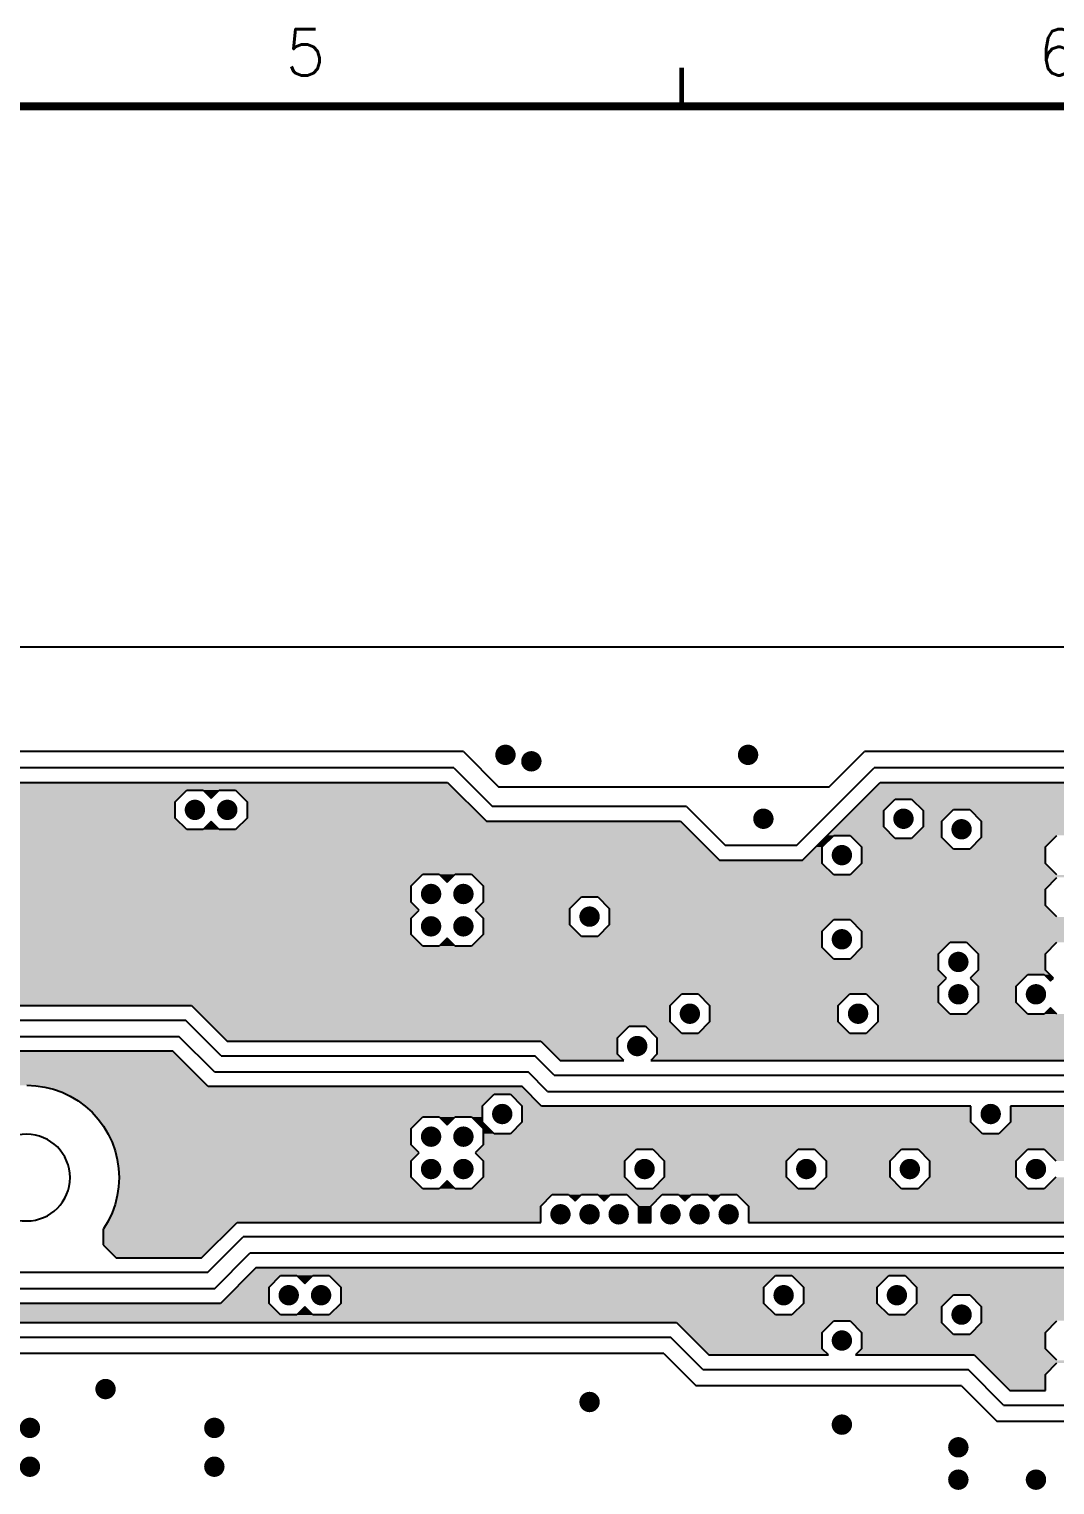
# Model space of a CAD drawing. Extents: x 295 to 953, y 10 to 290.
# Drawn here: x 693.4 to 759.9, y 195.7 to 290 of the extents above; entities that cross this region are included whole.
import ezdxf
from ezdxf.enums import TextEntityAlignment as Align

# ---------------------------------------------------------------- set-up
doc = ezdxf.new("R2010")
doc.units = 0
doc.header["$LTSCALE"] = 5
doc.header["$MEASUREMENT"] = 0
doc.layers.get('0').update_dxf_attribs({"linetype": 'CONTINUOUS', "lineweight": 25})
for name, color, linetype in [('L3-INT2_GBR', 2, 'CONTINUOUS'), ('문자', 4, 'CONTINUOUS'), ('테두리', 3, 'CONTINUOUS')]:
    doc.layers.add(name, color=color, linetype=linetype)
doc.styles.get("Standard").update_dxf_attribs({"font": 'simplex.shx'})

# ---------------------------------------------------------------- blocks, each defined once
blk = doc.blocks.new('C')
at = {"layer": '테두리'}
for points, const_width in [([(258.75, 287.5), (258.75, 285)], 0.3), ([(15, 285), (15, 15), (405, 15), (405, 285), (15, 285)], 0.5)]:
    blk.add_lwpolyline(points, dxfattribs=dict(at, const_width=const_width))
at = {"layer": '문자'}
for s, p in [('5', (234.375, 288.5)), ('6', (283.125, 288.5))]:
    blk.add_text(s, height=3, dxfattribs=at).set_placement(p, align=Align.MIDDLE)

msp = doc.modelspace()

# ---------------------------------------------------------------- linework, layer by layer
at = {"color": 7, "const_width": 0.66}
for points in [[(724.637, 243.001, -1), (723.977, 243.001, -1)], [(726.314, 242.582, -1), (725.654, 242.582, -1)], [(740.353, 243.001, -1), (739.693, 243.001, -1)], [(704.52, 239.438, -1), (703.86, 239.438, -1)], [(706.616, 239.438, -1), (705.956, 239.438, -1)], [(741.345, 238.863, -1), (740.685, 238.863, -1)], [(750.42, 238.863, -1), (749.76, 238.863, -1)], [(754.184, 238.181, -1), (753.524, 238.181, -1)], [(746.43, 236.505, -1), (745.77, 236.505, -1)], [(719.818, 233.99, -1), (719.158, 233.99, -1)], [(721.913, 233.99, -1), (721.253, 233.99, -1)], [(730.085, 232.523, -1), (729.425, 232.523, -1)], [(719.818, 231.895, -1), (719.158, 231.895, -1)], [(721.913, 231.895, -1), (721.253, 231.895, -1)], [(746.43, 231.056, -1), (745.77, 231.056, -1)], [(753.974, 229.589, -1), (753.314, 229.589, -1)], [(753.974, 227.494, -1), (753.314, 227.494, -1)], [(759.003, 227.494, -1), (758.343, 227.494, -1)], [(736.582, 226.237, -1), (735.922, 226.237, -1)], [(747.478, 226.237, -1), (746.818, 226.237, -1)], [(733.173, 224.141, -1), (732.513, 224.141, -1)], [(724.428, 219.741, -1), (723.768, 219.741, -1)], [(756.07, 219.741, -1), (755.41, 219.741, -1)], [(719.818, 218.274, -1), (719.158, 218.274, -1)], [(721.913, 218.274, -1), (721.253, 218.274, -1)], [(719.818, 216.178, -1), (719.158, 216.178, -1)], [(721.913, 216.178, -1), (721.253, 216.178, -1)], [(733.648, 216.178, -1), (732.988, 216.178, -1)], [(744.125, 216.178, -1), (743.465, 216.178, -1)], [(750.831, 216.178, -1), (750.171, 216.178, -1)], [(759.003, 216.178, -1), (758.343, 216.178, -1)], [(728.2, 213.245, -1), (727.54, 213.245, -1)], [(730.085, 213.245, -1), (729.425, 213.245, -1)], [(731.971, 213.245, -1), (731.311, 213.245, -1)], [(735.324, 213.245, -1), (734.664, 213.245, -1)], [(737.21, 213.245, -1), (736.55, 213.245, -1)], [(739.096, 213.245, -1), (738.436, 213.245, -1)], [(710.597, 208.006, -1), (709.937, 208.006, -1)], [(712.693, 208.006, -1), (712.033, 208.006, -1)], [(742.658, 208.006, -1), (741.998, 208.006, -1)], [(749.993, 208.006, -1), (749.333, 208.006, -1)], [(754.184, 206.749, -1), (753.524, 206.749, -1)], [(746.43, 205.072, -1), (745.77, 205.072, -1)], [(698.731, 201.929, -1), (698.071, 201.929, -1)], [(730.085, 201.091, -1), (729.425, 201.091, -1)], [(693.833, 199.414, -1), (693.173, 199.414, -1)], [(705.778, 199.414, -1), (705.118, 199.414, -1)], [(746.43, 199.624, -1), (745.77, 199.624, -1)], [(753.974, 198.157, -1), (753.314, 198.157, -1)], [(693.833, 196.9, -1), (693.173, 196.9, -1)], [(705.778, 196.9, -1), (705.118, 196.9, -1)], [(753.974, 196.061, -1), (753.314, 196.061, -1)], [(759.003, 196.061, -1), (758.343, 196.061, -1)]]:
    msp.add_lwpolyline(points, format="xyb", close=True, dxfattribs=at)
at = {"layer": 'L3-INT2_GBR', "color": 7}
for p, q in [((508.778, 250), (868.478, 250)), ((721.583, 243.21), (521.672, 243.21)), ((721.583, 243.21), (723.888, 240.905)), ((745.262, 240.905), (747.567, 243.21)), ((767.684, 243.21), (747.567, 243.21)), ((720.954, 242.162), (522.091, 242.162)), ((720.954, 242.162), (723.469, 239.648)), ((743.167, 237.133), (748.196, 242.162)), ((767.248, 242.162), (748.196, 242.162)), ((522.484, 241.214), (720.562, 241.214)), ((702.912, 239.968), (703.661, 240.717)), ((703.661, 240.717), (704.72, 240.717)), ((704.72, 240.717), (705.238, 240.199)), ((705.238, 240.199), (705.756, 240.717)), ((705.756, 240.717), (706.815, 240.717)), ((706.815, 240.717), (707.565, 239.968)), ((720.562, 241.214), (723.076, 238.699)), ((745.262, 240.905), (723.888, 240.905)), ((743.559, 236.185), (748.589, 241.214)), ((748.589, 241.214), (766.856, 241.214)), ((702.912, 238.909), (702.912, 239.968)), ((707.565, 239.968), (707.565, 238.909)), ((736.042, 239.648), (723.469, 239.648)), ((736.042, 239.648), (738.557, 237.133)), ((748.811, 239.392), (749.56, 240.141)), ((749.56, 240.141), (750.62, 240.141)), ((750.62, 240.141), (751.369, 239.392)), ((703.661, 238.16), (702.912, 238.909)), ((705.238, 238.678), (704.72, 238.16)), ((705.756, 238.16), (705.238, 238.678)), ((707.565, 238.909), (706.815, 238.16)), ((723.076, 238.699), (735.649, 238.699)), ((735.649, 238.699), (738.164, 236.185)), ((748.811, 238.333), (748.811, 239.392)), ((751.369, 239.392), (751.369, 238.333)), ((752.575, 238.711), (753.324, 239.46)), ((752.575, 237.651), (752.575, 238.711)), ((753.324, 239.46), (754.383, 239.46)), ((754.383, 239.46), (755.132, 238.711)), ((755.132, 238.711), (755.132, 237.651)), ((704.72, 238.16), (703.661, 238.16)), ((706.815, 238.16), (705.756, 238.16)), ((744.822, 237.034), (745.571, 237.783)), ((745.571, 237.783), (746.63, 237.783)), ((746.63, 237.783), (747.379, 237.034)), ((749.56, 237.584), (748.811, 238.333)), ((750.62, 237.584), (749.56, 237.584)), ((751.369, 238.333), (750.62, 237.584)), ((753.324, 236.902), (752.575, 237.651)), ((755.132, 237.651), (754.383, 236.902)), ((759.281, 237.034), (760.03, 237.783)), ((743.167, 237.133), (738.557, 237.133)), ((744.822, 235.975), (744.822, 237.034)), ((747.379, 237.034), (747.379, 235.975)), ((754.383, 236.902), (753.324, 236.902)), ((759.281, 235.975), (759.281, 237.034)), ((738.164, 236.185), (743.559, 236.185)), ((745.571, 235.226), (744.822, 235.975)), ((747.379, 235.975), (746.63, 235.226)), ((760.03, 235.226), (759.281, 235.975)), ((718.209, 234.52), (718.958, 235.269)), ((718.958, 235.269), (720.017, 235.269)), ((720.017, 235.269), (720.535, 234.751)), ((720.535, 234.751), (721.053, 235.269)), ((721.053, 235.269), (722.113, 235.269)), ((722.113, 235.269), (722.862, 234.52)), ((746.63, 235.226), (745.571, 235.226)), ((759.281, 234.31), (760.03, 235.059)), ((718.209, 233.46), (718.209, 234.52)), ((722.862, 234.52), (722.862, 233.46)), ((759.281, 233.251), (759.281, 234.31)), ((718.727, 232.942), (718.209, 233.46)), ((718.209, 232.424), (718.727, 232.942)), ((722.862, 233.46), (722.344, 232.942)), ((722.344, 232.942), (722.862, 232.424)), ((728.477, 233.053), (729.226, 233.802)), ((728.477, 231.994), (728.477, 233.053)), ((729.226, 233.802), (730.285, 233.802)), ((730.285, 233.802), (731.034, 233.053)), ((731.034, 233.053), (731.034, 231.994)), ((760.03, 232.502), (759.281, 233.251)), ((718.209, 231.365), (718.209, 232.424)), ((722.862, 232.424), (722.862, 231.365)), ((729.226, 231.244), (728.477, 231.994)), ((731.034, 231.994), (730.285, 231.244)), ((744.822, 231.586), (745.571, 232.335)), ((745.571, 232.335), (746.63, 232.335)), ((746.63, 232.335), (747.379, 231.586)), ((718.958, 230.616), (718.209, 231.365)), ((720.535, 231.134), (720.017, 230.616)), ((721.053, 230.616), (720.535, 231.134)), ((722.862, 231.365), (722.113, 230.616)), ((730.285, 231.244), (729.226, 231.244)), ((744.822, 230.527), (744.822, 231.586)), ((747.379, 231.586), (747.379, 230.527)), ((720.017, 230.616), (718.958, 230.616)), ((722.113, 230.616), (721.053, 230.616)), ((745.571, 229.778), (744.822, 230.527)), ((747.379, 230.527), (746.63, 229.778)), ((752.365, 230.119), (753.114, 230.868)), ((752.365, 229.06), (752.365, 230.119)), ((753.114, 230.868), (754.174, 230.868)), ((754.174, 230.868), (754.923, 230.119)), ((754.923, 230.119), (754.923, 229.06)), ((759.281, 230.119), (760.03, 230.868)), ((759.281, 229.06), (759.281, 230.119)), ((746.63, 229.778), (745.571, 229.778)), ((752.884, 228.542), (752.365, 229.06)), ((752.365, 228.024), (752.884, 228.542)), ((754.923, 229.06), (754.405, 228.542)), ((754.405, 228.542), (754.923, 228.024)), ((757.395, 228.024), (758.144, 228.773)), ((758.144, 228.773), (759.203, 228.773)), ((759.203, 228.773), (759.616, 228.36)), ((759.799, 228.542), (759.281, 229.06)), ((759.616, 228.36), (759.799, 228.542)), ((734.973, 226.766), (735.722, 227.515)), ((735.722, 227.515), (736.781, 227.515)), ((736.781, 227.515), (737.53, 226.766)), ((745.869, 226.766), (746.618, 227.515)), ((746.618, 227.515), (747.678, 227.515)), ((747.678, 227.515), (748.427, 226.766)), ((752.365, 226.964), (752.365, 228.024)), ((754.923, 228.024), (754.923, 226.964)), ((757.395, 226.964), (757.395, 228.024)), ((672.349, 226.766), (703.971, 226.766)), ((703.971, 226.766), (706.276, 224.461)), ((734.973, 225.707), (734.973, 226.766)), ((737.53, 226.766), (737.53, 225.707)), ((745.869, 225.707), (745.869, 226.766)), ((748.427, 226.766), (748.427, 225.707)), ((753.114, 226.215), (752.365, 226.964)), ((754.923, 226.964), (754.174, 226.215)), ((758.144, 226.215), (757.395, 226.964)), ((759.616, 226.628), (759.203, 226.215)), ((760.03, 226.215), (759.616, 226.628)), ((672.741, 225.818), (703.578, 225.818)), ((705.883, 223.513), (703.578, 225.818)), ((731.564, 224.671), (732.313, 225.42)), ((732.313, 225.42), (733.372, 225.42)), ((733.372, 225.42), (734.121, 224.671)), ((735.722, 224.958), (734.973, 225.707)), ((737.53, 225.707), (736.781, 224.958)), ((746.618, 224.958), (745.869, 225.707)), ((748.427, 225.707), (747.678, 224.958)), ((754.174, 226.215), (753.114, 226.215)), ((759.203, 226.215), (758.144, 226.215)), ((673.177, 224.77), (703.143, 224.77)), ((705.448, 222.465), (703.143, 224.77)), ((706.276, 224.461), (726.602, 224.461)), ((726.602, 224.461), (727.86, 223.204)), ((731.564, 223.612), (731.564, 224.671)), ((734.121, 224.671), (734.121, 223.612)), ((736.781, 224.958), (735.722, 224.958)), ((747.678, 224.958), (746.618, 224.958)), ((702.75, 223.821), (673.57, 223.821)), ((705.055, 221.516), (702.75, 223.821)), ((705.883, 223.513), (726.21, 223.513)), ((727.467, 222.255), (726.21, 223.513)), ((731.971, 223.204), (731.564, 223.612)), ((734.121, 223.612), (733.714, 223.204)), ((727.86, 223.204), (731.971, 223.204)), ((733.714, 223.204), (775.218, 223.204)), ((693.294, 221.605), (693.88, 221.575)), ((693.88, 221.575), (694.46, 221.49)), ((705.448, 222.465), (725.774, 222.465)), ((727.031, 221.208), (725.774, 222.465)), ((727.467, 222.255), (774.825, 222.255)), ((694.46, 221.49), (695.03, 221.346)), ((695.03, 221.346), (695.582, 221.15)), ((695.582, 221.15), (696.114, 220.897)), ((696.114, 220.897), (696.617, 220.597)), ((725.381, 221.516), (705.055, 221.516)), ((722.819, 220.27), (723.568, 221.019)), ((723.568, 221.019), (724.627, 221.019)), ((724.627, 221.019), (725.376, 220.27)), ((726.639, 220.259), (725.381, 221.516)), ((727.031, 221.208), (774.39, 221.208)), ((696.617, 220.597), (697.089, 220.247)), ((697.089, 220.247), (697.524, 219.853)), ((697.524, 219.853), (697.917, 219.417)), ((722.819, 219.211), (722.819, 220.27)), ((725.376, 220.27), (725.376, 219.211)), ((754.461, 220.259), (726.639, 220.259)), ((754.461, 219.211), (754.461, 220.259)), ((757.018, 220.259), (757.018, 219.211)), ((773.997, 220.259), (757.018, 220.259)), ((697.917, 219.417), (698.267, 218.945)), ((698.267, 218.945), (698.569, 218.442)), ((718.209, 218.803), (718.958, 219.553)), ((718.209, 217.744), (718.209, 218.803)), ((718.958, 219.553), (720.017, 219.553)), ((720.017, 219.553), (720.535, 219.034)), ((720.535, 219.034), (721.053, 219.553)), ((721.053, 219.553), (722.113, 219.553)), ((722.113, 219.553), (722.862, 218.803)), ((723.568, 218.462), (722.819, 219.211)), ((722.862, 218.803), (722.862, 217.744)), ((725.376, 219.211), (724.627, 218.462)), ((755.21, 218.462), (754.461, 219.211)), ((757.018, 219.211), (756.269, 218.462)), ((698.569, 218.442), (698.82, 217.911)), ((698.82, 217.911), (699.018, 217.358)), ((724.627, 218.462), (723.568, 218.462)), ((756.269, 218.462), (755.21, 218.462)), ((699.018, 217.358), (699.161, 216.789)), ((718.727, 217.226), (718.209, 217.744)), ((718.209, 216.708), (718.727, 217.226)), ((722.862, 217.744), (722.344, 217.226)), ((722.344, 217.226), (722.862, 216.708)), ((732.039, 216.708), (732.788, 217.457)), ((732.788, 217.457), (733.847, 217.457)), ((733.847, 217.457), (734.597, 216.708)), ((742.517, 216.708), (743.266, 217.457)), ((743.266, 217.457), (744.325, 217.457)), ((744.325, 217.457), (745.074, 216.708)), ((749.222, 216.708), (749.971, 217.457)), ((749.971, 217.457), (751.031, 217.457)), ((751.031, 217.457), (751.78, 216.708)), ((757.395, 216.708), (758.144, 217.457)), ((758.144, 217.457), (759.203, 217.457)), ((759.203, 217.457), (759.952, 216.708)), ((699.161, 216.789), (699.247, 216.208)), ((699.247, 216.208), (699.275, 215.622)), ((718.209, 215.649), (718.209, 216.708)), ((722.862, 216.708), (722.862, 215.649)), ((732.039, 215.649), (732.039, 216.708)), ((734.597, 216.708), (734.597, 215.649)), ((742.517, 215.649), (742.517, 216.708)), ((745.074, 216.708), (745.074, 215.649)), ((749.222, 215.649), (749.222, 216.708)), ((751.78, 216.708), (751.78, 215.649)), ((757.395, 215.649), (757.395, 216.708)), ((699.247, 215.036), (699.161, 214.456)), ((699.275, 215.622), (699.247, 215.036)), ((718.958, 214.9), (718.209, 215.649)), ((720.535, 215.418), (720.017, 214.9)), ((721.053, 214.9), (720.535, 215.418)), ((722.862, 215.649), (722.113, 214.9)), ((732.788, 214.9), (732.039, 215.649)), ((734.597, 215.649), (733.847, 214.9)), ((743.266, 214.9), (742.517, 215.649)), ((745.074, 215.649), (744.325, 214.9)), ((749.971, 214.9), (749.222, 215.649)), ((751.78, 215.649), (751.031, 214.9)), ((758.144, 214.9), (757.395, 215.649)), ((759.952, 215.649), (759.203, 214.9)), ((699.161, 214.456), (699.018, 213.886)), ((720.017, 214.9), (718.958, 214.9)), ((722.113, 214.9), (721.053, 214.9)), ((726.591, 213.774), (727.34, 214.523)), ((727.34, 214.523), (728.399, 214.523)), ((728.399, 214.523), (728.812, 214.111)), ((728.812, 214.111), (729.226, 214.523)), ((729.226, 214.523), (730.285, 214.523)), ((730.285, 214.523), (730.698, 214.111)), ((730.698, 214.111), (731.112, 214.523)), ((731.112, 214.523), (732.171, 214.523)), ((732.171, 214.523), (732.92, 213.774)), ((733.847, 214.9), (732.788, 214.9)), ((733.715, 213.774), (734.465, 214.523)), ((734.465, 214.523), (735.524, 214.523)), ((735.524, 214.523), (735.936, 214.111)), ((735.936, 214.111), (736.351, 214.523)), ((736.351, 214.523), (737.41, 214.523)), ((737.41, 214.523), (737.822, 214.111)), ((737.822, 214.111), (738.236, 214.523)), ((738.236, 214.523), (739.296, 214.523)), ((739.296, 214.523), (740.045, 213.774)), ((744.325, 214.9), (743.266, 214.9)), ((751.031, 214.9), (749.971, 214.9)), ((759.203, 214.9), (758.144, 214.9)), ((698.82, 213.334), (698.569, 212.802)), ((699.018, 213.886), (698.82, 213.334)), ((726.591, 212.726), (726.591, 213.774)), ((732.92, 213.774), (732.92, 212.726)), ((733.715, 212.726), (733.715, 213.774)), ((740.045, 213.774), (740.045, 212.726)), ((698.267, 212.299), (698.239, 212.26)), ((698.239, 212.26), (698.239, 211.276)), ((698.569, 212.802), (698.267, 212.299)), ((704.619, 210.421), (706.924, 212.726)), ((706.924, 212.726), (726.591, 212.726)), ((732.92, 212.726), (733.715, 212.726)), ((740.045, 212.726), (768.532, 212.726)), ((698.239, 211.276), (699.094, 210.421)), ((705.012, 209.473), (707.317, 211.778)), ((768.925, 211.778), (707.317, 211.778)), ((699.094, 210.421), (704.619, 210.421)), ((705.448, 208.425), (707.753, 210.73)), ((769.36, 210.73), (707.753, 210.73)), ((705.012, 209.473), (681.14, 209.473)), ((708.145, 209.781), (705.84, 207.476)), ((769.753, 209.781), (708.145, 209.781)), ((705.448, 208.425), (681.559, 208.425)), ((708.989, 208.535), (709.738, 209.285)), ((708.989, 207.476), (708.989, 208.535)), ((709.738, 209.285), (710.797, 209.285)), ((710.797, 209.285), (711.315, 208.767)), ((711.315, 208.767), (711.833, 209.285)), ((711.833, 209.285), (712.892, 209.285)), ((712.892, 209.285), (713.642, 208.535)), ((713.642, 208.535), (713.642, 207.476)), ((741.05, 208.535), (741.799, 209.285)), ((741.05, 207.476), (741.05, 208.535)), ((741.799, 209.285), (742.858, 209.285)), ((742.858, 209.285), (743.607, 208.535)), ((743.607, 208.535), (743.607, 207.476)), ((748.384, 208.535), (749.133, 209.285)), ((748.384, 207.476), (748.384, 208.535)), ((749.133, 209.285), (750.192, 209.285)), ((750.192, 209.285), (750.941, 208.535)), ((750.941, 208.535), (750.941, 207.476)), ((705.84, 207.476), (681.952, 207.476)), ((709.738, 206.727), (708.989, 207.476)), ((713.642, 207.476), (712.892, 206.727)), ((741.799, 206.727), (741.05, 207.476)), ((743.607, 207.476), (742.858, 206.727)), ((749.133, 206.727), (748.384, 207.476)), ((750.941, 207.476), (750.192, 206.727)), ((752.575, 207.278), (753.324, 208.027)), ((753.324, 208.027), (754.383, 208.027)), ((754.383, 208.027), (755.132, 207.278)), ((710.797, 206.727), (709.738, 206.727)), ((711.315, 207.245), (710.797, 206.727)), ((711.833, 206.727), (711.315, 207.245)), ((712.892, 206.727), (711.833, 206.727)), ((742.858, 206.727), (741.799, 206.727)), ((750.192, 206.727), (749.133, 206.727)), ((752.575, 206.219), (752.575, 207.278)), ((755.132, 207.278), (755.132, 206.219)), ((684.083, 206.23), (735.387, 206.23)), ((735.387, 206.23), (737.482, 204.135)), ((744.822, 205.602), (745.571, 206.351)), ((744.822, 204.542), (744.822, 205.602)), ((745.571, 206.351), (746.63, 206.351)), ((746.63, 206.351), (747.379, 205.602)), ((747.379, 205.602), (747.379, 204.542)), ((753.324, 205.47), (752.575, 206.219)), ((755.132, 206.219), (754.383, 205.47)), ((759.281, 205.602), (760.03, 206.351)), ((759.281, 204.542), (759.281, 205.602)), ((684.476, 205.282), (734.994, 205.282)), ((737.09, 203.186), (734.994, 205.282)), ((754.383, 205.47), (753.324, 205.47)), ((734.559, 204.234), (684.912, 204.234)), ((734.559, 204.234), (736.654, 202.138)), ((737.482, 204.135), (745.229, 204.135)), ((745.229, 204.135), (744.822, 204.542)), ((747.379, 204.542), (746.972, 204.135)), ((746.972, 204.135), (754.666, 204.135)), ((754.666, 204.135), (756.971, 201.83)), ((760.03, 203.793), (759.281, 204.542)), ((737.09, 203.186), (754.273, 203.186)), ((756.578, 200.881), (754.273, 203.186)), ((759.281, 202.878), (760.03, 203.627)), ((759.281, 201.83), (759.281, 202.878)), ((753.854, 202.138), (736.654, 202.138)), ((753.854, 202.138), (756.159, 199.833)), ((756.971, 201.83), (759.281, 201.83)), ((756.578, 200.881), (770.827, 200.881)), ((770.408, 199.833), (756.159, 199.833))]:
    msp.add_line(p, q, dxfattribs=at)
for start, end in [(0, 180), (180, 0)]:
    msp.add_arc((693.294, 215.622), 2.805, start, end, dxfattribs=at)
for points in [[(702.912, 239.968), (703.509, 240.565), (521.238, 239.968), (521.836, 240.565)], [(703.509, 240.565), (703.661, 240.717), (521.836, 240.565), (521.987, 240.717)], [(721.058, 240.717), (720.562, 241.214), (521.987, 240.717), (522.484, 241.214)], [(705.756, 240.717), (705.756, 240.717), (704.72, 240.717), (703.661, 240.717)], [(705.238, 240.199), (705.756, 240.717), (705.238, 240.199), (704.72, 240.717)], [(721.058, 240.717), (721.058, 240.717), (706.815, 240.717), (705.756, 240.717)], [(721.807, 239.968), (721.058, 240.717), (707.565, 239.968), (706.815, 240.717)], [(720.562, 241.214), (720.562, 241.214), (718.958, 241.214), (720.562, 241.214)], [(767.928, 240.141), (767.364, 240.706), (747.516, 240.141), (748.08, 240.706)], [(767.364, 240.706), (766.856, 241.214), (748.08, 240.706), (748.589, 241.214)], [(702.912, 238.909), (702.912, 239.968), (520.179, 238.909), (521.238, 239.968)], [(722.867, 238.909), (721.807, 239.968), (707.565, 238.909), (707.565, 239.968)], [(748.811, 239.392), (749.56, 240.141), (746.767, 239.392), (747.516, 240.141)], [(767.928, 240.141), (767.928, 240.141), (750.62, 240.141), (749.56, 240.141)], [(768.4, 239.669), (767.928, 240.141), (751.092, 239.669), (750.62, 240.141)], [(764.221, 239.46), (764.43, 239.669), (751.301, 239.46), (751.092, 239.669)], [(703.512, 238.308), (702.912, 238.909), (519.578, 238.308), (520.179, 238.909)], [(705.756, 238.16), (705.238, 238.678), (704.72, 238.16), (705.238, 238.678)], [(736.189, 238.16), (735.722, 238.627), (706.815, 238.16), (707.282, 238.627)], [(735.722, 238.627), (735.649, 238.699), (707.282, 238.627), (707.355, 238.699)], [(723.076, 238.699), (722.867, 238.909), (707.355, 238.699), (707.565, 238.909)], [(735.649, 238.699), (735.649, 238.699), (729.226, 238.699), (735.649, 238.699)], [(748.811, 238.333), (748.811, 239.392), (745.708, 238.333), (746.767, 239.392)], [(753.256, 239.392), (753.324, 239.46), (751.369, 239.392), (751.301, 239.46)], [(752.575, 238.711), (753.256, 239.392), (751.369, 238.711), (751.369, 239.392)], [(752.575, 238.333), (752.575, 238.711), (751.369, 238.333), (751.369, 238.711)], [(764.221, 239.46), (764.221, 239.46), (754.383, 239.46), (753.324, 239.46)], [(763.681, 238.92), (764.221, 239.46), (754.923, 238.92), (754.383, 239.46)], [(763.681, 238.711), (763.681, 238.92), (755.132, 238.711), (754.923, 238.92)], [(763.681, 237.861), (763.681, 238.711), (755.132, 237.861), (755.132, 238.711)], [(703.512, 238.308), (703.512, 238.308), (641.949, 238.308), (640.07, 238.308)], [(703.661, 238.16), (703.512, 238.308), (642.098, 238.16), (641.949, 238.308)], [(737.369, 236.98), (736.189, 238.16), (643.279, 236.98), (642.098, 238.16)], [(744.822, 237.034), (745.571, 237.783), (744.409, 237.034), (745.158, 237.783)], [(749.361, 237.783), (748.948, 238.196), (745.158, 237.783), (745.571, 238.196)], [(748.948, 238.196), (748.811, 238.333), (745.571, 238.196), (745.708, 238.333)], [(749.361, 237.783), (749.361, 237.783), (746.63, 237.783), (745.571, 237.783)], [(749.56, 237.584), (749.361, 237.783), (746.83, 237.584), (746.63, 237.783)], [(753.114, 237.112), (752.643, 237.584), (747.302, 237.112), (746.83, 237.584)], [(752.643, 237.584), (752.575, 237.651), (750.62, 237.584), (750.687, 237.651)], [(752.575, 237.651), (752.575, 238.333), (750.687, 237.651), (751.369, 238.333)], [(759.281, 237.034), (759.898, 237.651), (754.515, 237.034), (755.132, 237.651)], [(763.759, 237.783), (763.681, 237.861), (755.132, 237.783), (755.132, 237.861)], [(759.898, 237.651), (760.03, 237.783), (755.132, 237.651), (755.132, 237.783)], [(738.164, 236.185), (737.369, 236.98), (643.279, 236.185), (643.279, 236.98)], [(744.822, 236.185), (744.822, 237.034), (743.559, 236.185), (744.409, 237.034)], [(753.192, 237.034), (753.114, 237.112), (747.379, 237.034), (747.302, 237.112)], [(753.324, 236.902), (753.192, 237.034), (747.379, 236.902), (747.379, 237.034)], [(759.281, 235.975), (759.281, 236.902), (747.379, 235.975), (747.379, 236.902)], [(759.281, 236.902), (759.281, 237.034), (754.383, 236.902), (754.515, 237.034)], [(744.822, 235.975), (744.822, 236.185), (643.279, 235.975), (643.279, 236.185)], [(745.528, 235.269), (744.822, 235.975), (643.279, 235.269), (643.279, 235.975)], [(760.03, 235.226), (759.281, 235.975), (746.63, 235.226), (747.379, 235.975)], [(718.209, 234.52), (718.79, 235.1), (642.698, 234.52), (643.279, 235.1)], [(718.79, 235.1), (718.958, 235.269), (643.279, 235.1), (643.279, 235.269)], [(721.053, 235.269), (721.053, 235.269), (720.017, 235.269), (718.958, 235.269)], [(720.535, 234.751), (721.053, 235.269), (720.535, 234.751), (720.017, 235.269)], [(745.528, 235.269), (745.528, 235.269), (722.113, 235.269), (721.053, 235.269)], [(745.571, 235.226), (745.528, 235.269), (722.156, 235.226), (722.113, 235.269)], [(773.01, 235.059), (772.844, 235.226), (722.322, 235.059), (722.156, 235.226)], [(759.49, 234.52), (760.03, 235.059), (722.862, 234.52), (722.322, 235.059)], [(760.03, 235.226), (760.03, 235.226), (745.571, 235.226), (746.63, 235.226)], [(718.209, 233.771), (718.209, 234.52), (641.949, 233.771), (642.698, 234.52)], [(759.281, 234.31), (759.49, 234.52), (722.862, 234.31), (722.862, 234.52)], [(759.281, 233.802), (759.281, 234.31), (722.862, 233.802), (722.862, 234.31)], [(718.209, 233.46), (718.209, 233.771), (619.324, 233.46), (619.324, 233.771)], [(718.727, 232.942), (718.209, 233.46), (619.324, 232.942), (619.324, 233.46)], [(718.209, 232.424), (718.727, 232.942), (619.324, 232.424), (619.324, 232.942)], [(728.477, 232.942), (728.477, 233.053), (722.344, 232.942), (722.454, 233.053)], [(728.477, 232.424), (728.477, 232.942), (722.862, 232.424), (722.344, 232.942)], [(728.477, 233.053), (728.884, 233.46), (722.454, 233.053), (722.862, 233.46)], [(728.884, 233.46), (729.226, 233.802), (722.862, 233.46), (722.862, 233.802)], [(759.281, 233.802), (759.281, 233.802), (730.285, 233.802), (729.226, 233.802)], [(759.281, 233.251), (759.281, 233.802), (730.836, 233.251), (730.285, 233.802)], [(759.479, 233.053), (759.281, 233.251), (731.034, 233.053), (730.836, 233.251)], [(760.03, 232.502), (759.479, 233.053), (731.034, 232.502), (731.034, 233.053)], [(718.209, 231.756), (718.209, 232.424), (619.324, 231.756), (619.324, 232.424)], [(728.477, 231.994), (728.477, 232.424), (722.862, 231.994), (722.862, 232.424)], [(729.105, 231.365), (728.477, 231.994), (722.862, 231.365), (722.862, 231.994)], [(744.822, 231.586), (745.229, 231.994), (730.627, 231.586), (731.034, 231.994)], [(775.835, 232.335), (775.835, 232.502), (731.034, 232.335), (731.034, 232.502)], [(745.229, 231.994), (745.571, 232.335), (731.034, 231.994), (731.034, 232.335)], [(775.835, 232.335), (775.835, 232.335), (746.63, 232.335), (745.571, 232.335)], [(775.835, 231.586), (775.835, 232.335), (747.379, 231.586), (746.63, 232.335)], [(718.757, 230.817), (718.209, 231.365), (618.385, 230.817), (618.933, 231.365)], [(718.209, 231.365), (718.209, 231.756), (618.933, 231.365), (619.324, 231.756)], [(721.053, 230.616), (720.535, 231.134), (720.017, 230.616), (720.535, 231.134)], [(744.822, 230.616), (744.822, 231.244), (722.113, 230.616), (722.741, 231.244)], [(729.226, 231.244), (729.105, 231.365), (722.741, 231.244), (722.862, 231.365)], [(744.822, 231.244), (744.822, 231.586), (730.285, 231.244), (730.627, 231.586)], [(775.835, 231.574), (775.835, 231.586), (747.379, 231.574), (747.379, 231.586)], [(776.541, 230.868), (775.835, 231.574), (747.379, 230.868), (747.379, 231.574)], [(745.439, 229.91), (745.066, 230.282), (559.622, 229.91), (559.249, 230.282)], [(745.066, 230.282), (744.822, 230.527), (617.851, 230.282), (618.095, 230.527)], [(744.822, 230.527), (744.822, 230.616), (618.095, 230.527), (618.184, 230.616)], [(718.958, 230.616), (718.757, 230.817), (618.184, 230.616), (618.385, 230.817)], [(752.365, 229.778), (752.365, 230.119), (746.63, 229.778), (746.972, 230.119)], [(752.365, 230.119), (752.773, 230.527), (746.972, 230.119), (747.379, 230.527)], [(752.773, 230.527), (753.114, 230.868), (747.379, 230.527), (747.379, 230.868)], [(760.03, 230.868), (760.03, 230.868), (754.174, 230.868), (753.114, 230.868)], [(759.281, 230.119), (760.03, 230.868), (754.923, 230.119), (754.174, 230.868)], [(759.281, 229.06), (759.281, 230.119), (754.923, 229.06), (754.923, 230.119)], [(745.571, 229.778), (745.439, 229.91), (559.622, 229.778), (559.622, 229.91)], [(752.365, 229.06), (752.365, 229.778), (559.622, 229.06), (559.622, 229.778)], [(752.365, 229.778), (752.365, 229.778), (746.618, 229.778), (746.63, 229.778)], [(752.765, 228.423), (752.883, 228.542), (559.195, 228.423), (559.314, 228.542)], [(752.883, 228.542), (752.575, 228.85), (559.314, 228.542), (559.622, 228.85)], [(752.575, 228.85), (752.365, 229.06), (559.622, 228.85), (559.622, 229.06)], [(752.765, 228.423), (752.765, 228.423), (663.815, 228.423), (662.003, 228.423)], [(752.365, 228.024), (752.765, 228.423), (664.214, 228.024), (663.815, 228.423)], [(757.913, 228.542), (758.144, 228.773), (754.405, 228.542), (754.636, 228.773)], [(757.395, 228.024), (757.913, 228.542), (754.923, 228.024), (754.405, 228.542)], [(759.568, 228.773), (759.281, 229.06), (754.636, 228.773), (754.923, 229.06)], [(759.568, 228.773), (759.568, 228.773), (759.203, 228.773), (758.144, 228.773)], [(759.799, 228.542), (759.568, 228.773), (759.434, 228.542), (759.203, 228.773)], [(759.616, 228.36), (759.799, 228.542), (759.616, 228.36), (759.434, 228.542)], [(752.365, 227.515), (752.365, 228.024), (664.722, 227.515), (664.214, 228.024)], [(735.349, 227.143), (735.722, 227.515), (665.095, 227.143), (664.722, 227.515)], [(746.618, 227.515), (746.618, 227.515), (736.781, 227.515), (735.722, 227.515)], [(745.869, 226.766), (746.618, 227.515), (737.53, 226.766), (736.781, 227.515)], [(752.365, 227.515), (752.365, 227.515), (747.678, 227.515), (746.618, 227.515)], [(752.365, 226.964), (752.365, 227.515), (748.229, 226.964), (747.678, 227.515)], [(757.395, 226.964), (757.395, 228.024), (754.923, 226.964), (754.923, 228.024)], [(734.973, 226.766), (735.349, 227.143), (665.095, 226.766), (665.095, 227.143)], [(734.973, 226.766), (734.973, 226.766), (703.971, 226.766), (672.349, 226.766)], [(734.973, 225.707), (734.973, 226.766), (705.03, 225.707), (703.971, 226.766)], [(745.869, 225.707), (745.869, 226.766), (737.53, 225.707), (737.53, 226.766)], [(752.563, 226.766), (752.365, 226.964), (748.427, 226.766), (748.229, 226.964)], [(753.114, 226.215), (752.563, 226.766), (748.427, 226.215), (748.427, 226.766)], [(758.144, 226.215), (757.395, 226.964), (754.174, 226.215), (754.923, 226.964)], [(760.03, 226.215), (759.615, 226.628), (759.203, 226.215), (759.615, 226.628)], [(735.26, 225.42), (734.973, 225.707), (705.317, 225.42), (705.03, 225.707)], [(731.564, 224.671), (732.313, 225.42), (706.066, 224.671), (705.317, 225.42)], [(735.26, 225.42), (735.26, 225.42), (733.372, 225.42), (732.313, 225.42)], [(735.722, 224.958), (735.26, 225.42), (733.834, 224.958), (733.372, 225.42)], [(746.618, 224.958), (745.869, 225.707), (736.781, 224.958), (737.53, 225.707)], [(844.635, 224.958), (844.635, 225.707), (747.678, 224.958), (748.427, 225.707)], [(844.635, 226.044), (844.807, 226.215), (748.427, 226.044), (748.427, 226.215)], [(844.635, 225.707), (844.635, 226.044), (748.427, 225.707), (748.427, 226.044)], [(731.564, 224.461), (731.564, 224.671), (706.276, 224.461), (706.066, 224.671)], [(731.564, 224.461), (731.564, 224.461), (726.602, 224.461), (706.276, 224.461)], [(731.564, 223.612), (731.564, 224.461), (727.452, 223.612), (726.602, 224.461)], [(844.635, 224.671), (844.635, 224.958), (734.121, 224.671), (733.834, 224.958)], [(844.635, 224.506), (844.635, 224.671), (734.121, 224.506), (734.121, 224.671)], [(845.397, 223.744), (844.635, 224.506), (734.121, 223.744), (734.121, 224.506)], [(703.875, 222.696), (702.75, 223.821), (672.444, 222.696), (673.57, 223.821)], [(702.75, 223.821), (702.75, 223.821), (676, 223.821), (702.75, 223.821)], [(731.971, 223.204), (731.564, 223.612), (727.86, 223.204), (727.452, 223.612)], [(777.93, 223.204), (778.338, 223.612), (733.714, 223.204), (734.121, 223.612)], [(778.338, 223.612), (778.47, 223.744), (734.121, 223.612), (734.121, 223.744)], [(703.875, 222.696), (703.875, 222.696), (677.059, 222.696), (676, 222.696)], [(704.624, 221.947), (703.875, 222.696), (677.809, 221.947), (677.059, 222.696)], [(777.93, 223.204), (777.93, 223.204), (775.218, 223.204), (733.714, 223.204)], [(704.966, 221.605), (704.624, 221.947), (677.809, 221.605), (677.809, 221.947)], [(704.996, 221.575), (704.966, 221.605), (693.88, 221.575), (693.294, 221.605)], [(705.055, 221.516), (704.996, 221.575), (694.282, 221.516), (693.88, 221.575)], [(725.408, 221.49), (725.381, 221.516), (694.46, 221.49), (694.282, 221.516)], [(725.551, 221.346), (725.408, 221.49), (695.03, 221.346), (694.46, 221.49)], [(725.748, 221.15), (725.551, 221.346), (695.582, 221.15), (695.03, 221.346)], [(725.878, 221.019), (725.748, 221.15), (695.857, 221.019), (695.582, 221.15)], [(723.446, 220.897), (723.568, 221.019), (696.114, 220.897), (695.857, 221.019)], [(723.146, 220.597), (723.446, 220.897), (696.617, 220.597), (696.114, 220.897)], [(725.381, 221.516), (725.381, 221.516), (723.568, 221.516), (725.381, 221.516)], [(725.878, 221.019), (725.878, 221.019), (724.627, 221.019), (723.568, 221.019)], [(726.627, 220.27), (725.878, 221.019), (725.376, 220.27), (724.627, 221.019)], [(722.819, 220.27), (723.146, 220.597), (697.058, 220.27), (696.617, 220.597)], [(722.819, 220.247), (722.819, 220.27), (697.089, 220.247), (697.058, 220.27)], [(722.819, 219.853), (722.819, 220.247), (697.524, 219.853), (697.089, 220.247)], [(722.819, 219.553), (722.819, 219.853), (697.795, 219.553), (697.524, 219.853)], [(726.639, 220.259), (726.627, 220.27), (725.376, 220.259), (725.376, 220.27)], [(754.461, 219.211), (754.461, 220.259), (725.376, 219.211), (725.376, 220.259)], [(754.461, 220.259), (754.461, 220.259), (749.971, 220.259), (754.461, 220.259)], [(775.045, 219.211), (773.997, 220.259), (757.018, 219.211), (757.018, 220.259)], [(773.997, 220.259), (773.997, 220.259), (757.018, 220.259), (758.144, 220.259)], [(718.823, 219.417), (718.958, 219.553), (697.917, 219.417), (697.795, 219.553)], [(718.351, 218.945), (718.823, 219.417), (698.267, 218.945), (697.917, 219.417)], [(718.209, 218.803), (718.351, 218.945), (698.352, 218.803), (698.267, 218.945)], [(718.209, 218.442), (718.209, 218.803), (698.569, 218.442), (698.352, 218.803)], [(721.053, 219.553), (721.053, 219.553), (720.017, 219.553), (718.958, 219.553)], [(720.535, 219.034), (721.053, 219.553), (720.535, 219.034), (720.017, 219.553)], [(722.819, 219.553), (722.819, 219.553), (722.113, 219.553), (721.053, 219.553)], [(722.819, 219.211), (722.819, 219.553), (722.454, 219.211), (722.113, 219.553)], [(723.226, 218.803), (722.819, 219.211), (722.862, 218.803), (722.454, 219.211)], [(723.568, 218.462), (723.226, 218.803), (722.862, 218.462), (722.862, 218.803)], [(755.21, 218.462), (754.461, 219.211), (724.627, 218.462), (725.376, 219.211)], [(772.769, 218.462), (773.441, 219.133), (756.269, 218.462), (756.941, 219.133)], [(775.122, 219.133), (775.045, 219.211), (756.941, 219.133), (757.018, 219.211)], [(718.209, 217.911), (718.209, 218.442), (698.82, 217.911), (698.569, 218.442)], [(718.209, 217.744), (718.209, 217.911), (698.879, 217.744), (698.82, 217.911)], [(772.692, 218.384), (772.769, 218.462), (722.862, 218.384), (722.862, 218.462)], [(772.692, 217.744), (772.692, 218.384), (722.862, 217.744), (722.862, 218.384)], [(718.595, 217.358), (718.209, 217.744), (699.018, 217.358), (698.879, 217.744)], [(718.727, 217.226), (718.595, 217.358), (699.051, 217.226), (699.018, 217.358)], [(718.29, 216.789), (718.727, 217.226), (699.161, 216.789), (699.051, 217.226)], [(732.557, 217.226), (732.788, 217.457), (722.344, 217.226), (722.575, 217.457)], [(732.039, 216.708), (732.557, 217.226), (722.862, 216.708), (722.344, 217.226)], [(772.692, 217.457), (772.692, 217.744), (722.575, 217.457), (722.862, 217.744)], [(743.266, 217.457), (743.266, 217.457), (733.847, 217.457), (732.788, 217.457)], [(742.517, 216.708), (743.266, 217.457), (734.597, 216.708), (733.847, 217.457)], [(749.971, 217.457), (749.971, 217.457), (744.325, 217.457), (743.266, 217.457)], [(749.222, 216.708), (749.971, 217.457), (745.074, 216.708), (744.325, 217.457)], [(758.144, 217.457), (758.144, 217.457), (751.031, 217.457), (749.971, 217.457)], [(757.395, 216.708), (758.144, 217.457), (751.78, 216.708), (751.031, 217.457)], [(761.496, 217.457), (761.496, 217.457), (759.203, 217.457), (758.144, 217.457)], [(760.747, 216.708), (761.496, 217.457), (759.952, 216.708), (759.203, 217.457)], [(718.209, 216.708), (718.29, 216.789), (699.173, 216.708), (699.161, 216.789)], [(718.209, 216.208), (718.209, 216.708), (699.247, 216.208), (699.173, 216.708)], [(718.209, 215.649), (718.209, 216.208), (699.274, 215.649), (699.247, 216.208)], [(732.039, 215.649), (732.039, 216.708), (722.862, 215.649), (722.862, 216.708)], [(742.517, 215.649), (742.517, 216.708), (734.597, 215.649), (734.597, 216.708)], [(749.222, 215.649), (749.222, 216.708), (745.074, 215.649), (745.074, 216.708)], [(757.395, 215.649), (757.395, 216.708), (751.78, 215.649), (751.78, 216.708)], [(718.958, 214.9), (718.821, 215.036), (699.227, 214.9), (699.247, 215.036)], [(718.821, 215.036), (718.235, 215.622), (699.247, 215.036), (699.275, 215.622)], [(718.235, 215.622), (718.209, 215.649), (699.275, 215.622), (699.274, 215.649)], [(721.053, 214.9), (720.535, 215.418), (720.017, 214.9), (720.535, 215.418)], [(732.788, 214.9), (732.039, 215.649), (722.113, 214.9), (722.862, 215.649)], [(743.266, 214.9), (742.517, 215.649), (733.847, 214.9), (734.597, 215.649)], [(749.971, 214.9), (749.222, 215.649), (744.325, 214.9), (745.074, 215.649)], [(758.144, 214.9), (757.395, 215.649), (751.031, 214.9), (751.78, 215.649)], [(761.496, 214.9), (760.747, 215.649), (759.203, 214.9), (759.952, 215.649)], [(726.703, 213.886), (727.272, 214.456), (699.018, 213.886), (699.161, 214.456)], [(727.272, 214.456), (727.34, 214.523), (699.161, 214.456), (699.171, 214.523)], [(770.329, 214.523), (770.705, 214.9), (699.171, 214.523), (699.227, 214.9)], [(729.226, 214.523), (729.226, 214.523), (728.399, 214.523), (727.34, 214.523)], [(728.812, 214.111), (729.226, 214.523), (728.812, 214.111), (728.399, 214.523)], [(731.112, 214.523), (731.112, 214.523), (730.285, 214.523), (729.226, 214.523)], [(730.698, 214.111), (731.112, 214.523), (730.698, 214.111), (730.285, 214.523)], [(734.465, 214.523), (734.465, 214.523), (732.171, 214.523), (731.112, 214.523)], [(733.715, 213.774), (734.465, 214.523), (732.92, 213.774), (732.171, 214.523)], [(736.351, 214.523), (736.351, 214.523), (735.524, 214.523), (734.465, 214.523)], [(735.936, 214.111), (736.351, 214.523), (735.936, 214.111), (735.524, 214.523)], [(738.236, 214.523), (738.236, 214.523), (737.41, 214.523), (736.351, 214.523)], [(737.822, 214.111), (738.236, 214.523), (737.822, 214.111), (737.41, 214.523)], [(770.329, 214.523), (770.329, 214.523), (739.296, 214.523), (738.236, 214.523)], [(769.58, 213.774), (770.329, 214.523), (740.045, 213.774), (739.296, 214.523)], [(726.591, 212.802), (726.591, 213.334), (698.569, 212.802), (698.82, 213.334)], [(726.591, 213.334), (726.591, 213.774), (698.82, 213.334), (698.977, 213.774)], [(726.591, 213.774), (726.703, 213.886), (698.977, 213.774), (699.018, 213.886)], [(733.715, 212.727), (733.715, 213.774), (732.92, 212.727), (732.92, 213.774)], [(768.532, 212.726), (769.58, 213.774), (740.045, 212.726), (740.045, 213.774)], [(706.457, 212.26), (706.497, 212.299), (698.239, 212.26), (698.267, 212.299)], [(705.474, 211.276), (706.457, 212.26), (698.239, 211.276), (698.239, 212.26)], [(706.497, 212.299), (706.924, 212.726), (698.267, 212.299), (698.523, 212.726)], [(726.591, 212.727), (726.591, 212.802), (698.523, 212.727), (698.569, 212.802)], [(706.924, 212.726), (726.591, 212.727), (698.523, 212.726), (698.523, 212.727)], [(732.92, 212.726), (733.715, 212.727), (732.92, 212.726), (732.92, 212.727)], [(704.619, 210.421), (705.474, 211.276), (699.094, 210.421), (698.239, 211.276)], [(773.65, 209.285), (774.147, 209.781), (707.649, 209.285), (708.145, 209.781)], [(708.989, 207.476), (708.989, 208.535), (705.84, 207.476), (706.9, 208.535)], [(708.989, 208.535), (709.738, 209.285), (706.9, 208.535), (707.649, 209.285)], [(711.833, 209.285), (711.833, 209.285), (710.797, 209.285), (709.738, 209.285)], [(711.315, 208.767), (711.833, 209.285), (711.315, 208.767), (710.797, 209.285)], [(741.799, 209.285), (741.799, 209.285), (712.892, 209.285), (711.833, 209.285)], [(741.05, 208.535), (741.799, 209.285), (713.642, 208.535), (712.892, 209.285)], [(741.05, 207.476), (741.05, 208.535), (713.642, 207.476), (713.642, 208.535)], [(749.133, 209.285), (749.133, 209.285), (742.858, 209.285), (741.799, 209.285)], [(748.384, 208.535), (749.133, 209.285), (743.607, 208.535), (742.858, 209.285)], [(748.384, 207.476), (748.384, 208.535), (743.607, 207.476), (743.607, 208.535)], [(773.65, 209.285), (773.65, 209.285), (750.192, 209.285), (749.133, 209.285)], [(773.53, 209.164), (773.65, 209.285), (750.313, 209.164), (750.192, 209.285)], [(773.53, 208.535), (773.53, 209.164), (750.941, 208.535), (750.313, 209.164)], [(773.53, 208.237), (773.53, 208.535), (750.941, 208.237), (750.941, 208.535)], [(709.738, 206.727), (708.989, 207.476), (681.203, 206.727), (681.952, 207.476)], [(708.989, 207.476), (708.989, 207.476), (681.952, 207.476), (705.84, 207.476)], [(741.799, 206.727), (741.05, 207.476), (712.892, 206.727), (713.642, 207.476)], [(749.133, 206.727), (748.384, 207.476), (742.858, 206.727), (743.607, 207.476)], [(752.575, 207.278), (752.773, 207.476), (750.743, 207.278), (750.941, 207.476)], [(764.221, 208.027), (764.43, 208.237), (750.941, 208.027), (750.941, 208.237)], [(752.773, 207.476), (753.324, 208.027), (750.941, 207.476), (750.941, 208.027)], [(764.221, 208.027), (764.221, 208.027), (754.383, 208.027), (753.324, 208.027)], [(763.681, 207.488), (764.221, 208.027), (754.923, 207.488), (754.383, 208.027)], [(763.681, 207.278), (763.681, 207.488), (755.132, 207.278), (754.923, 207.488)], [(752.575, 206.351), (752.575, 206.727), (680.826, 206.351), (681.203, 206.727)], [(711.833, 206.727), (711.315, 207.245), (710.797, 206.727), (711.315, 207.245)], [(752.575, 206.727), (752.575, 207.278), (750.192, 206.727), (750.743, 207.278)], [(763.681, 206.428), (763.681, 207.278), (755.132, 206.428), (755.132, 207.278)], [(745.45, 206.23), (745.571, 206.351), (680.706, 206.23), (680.826, 206.351)], [(745.45, 206.23), (745.45, 206.23), (735.387, 206.23), (684.083, 206.23)], [(744.822, 205.602), (745.45, 206.23), (736.016, 205.602), (735.387, 206.23)], [(744.822, 204.542), (744.822, 205.602), (737.075, 204.542), (736.016, 205.602)], [(752.575, 206.351), (752.575, 206.351), (746.63, 206.351), (745.571, 206.351)], [(752.575, 206.219), (752.575, 206.351), (746.762, 206.219), (746.63, 206.351)], [(753.192, 205.602), (752.575, 206.219), (747.379, 205.602), (746.762, 206.219)], [(753.324, 205.47), (753.192, 205.602), (747.379, 205.47), (747.379, 205.602)], [(759.281, 205.47), (759.281, 205.602), (754.383, 205.47), (754.515, 205.602)], [(759.281, 205.602), (759.898, 206.219), (754.515, 205.602), (755.132, 206.219)], [(763.759, 206.351), (763.681, 206.428), (755.132, 206.351), (755.132, 206.428)], [(759.898, 206.219), (760.03, 206.351), (755.132, 206.219), (755.132, 206.351)], [(759.281, 204.542), (759.281, 205.47), (747.379, 204.542), (747.379, 205.47)], [(745.229, 204.135), (744.822, 204.542), (737.482, 204.135), (737.075, 204.542)], [(759.688, 204.135), (759.281, 204.542), (746.972, 204.135), (747.379, 204.542)], [(759.688, 204.135), (759.688, 204.135), (754.666, 204.135), (746.972, 204.135)], [(760.03, 203.793), (759.688, 204.135), (755.007, 203.793), (754.666, 204.135)], [(788.459, 203.627), (788.459, 203.793), (755.174, 203.627), (755.007, 203.793)], [(759.281, 202.878), (760.03, 203.627), (755.923, 202.878), (755.174, 203.627)], [(759.281, 201.83), (759.281, 202.878), (756.971, 201.83), (755.923, 202.878)]]:
    msp.add_solid(points, dxfattribs=at)

# ---------------------------------------------------------------- block references
msp.add_blockref('C', (476.978, 0))

doc.saveas('drawing.dxf')
